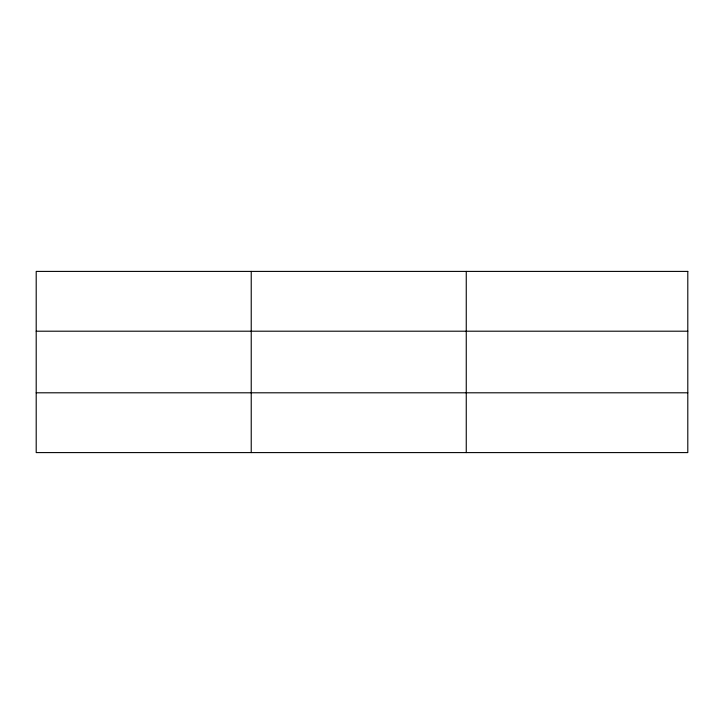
<?xml version="1.0" encoding="UTF-8"?>
<svg xmlns="http://www.w3.org/2000/svg" width="724" height="724" viewBox="0 0 724 724"><rect width="100%" height="100%" fill="white"/><g stroke="black" fill="none" stroke-linecap="round" stroke-linejoin="round"><path stroke-width="1.09" d="M251.228 452.591L251.228 271.409M466.256 452.591L466.256 271.409M36.2 331.203L687.8 331.203M36.2 392.797L687.8 392.797M687.8 271.409L687.8 452.591L36.2 452.591L36.2 271.409L687.8 271.409"/></g></svg>
